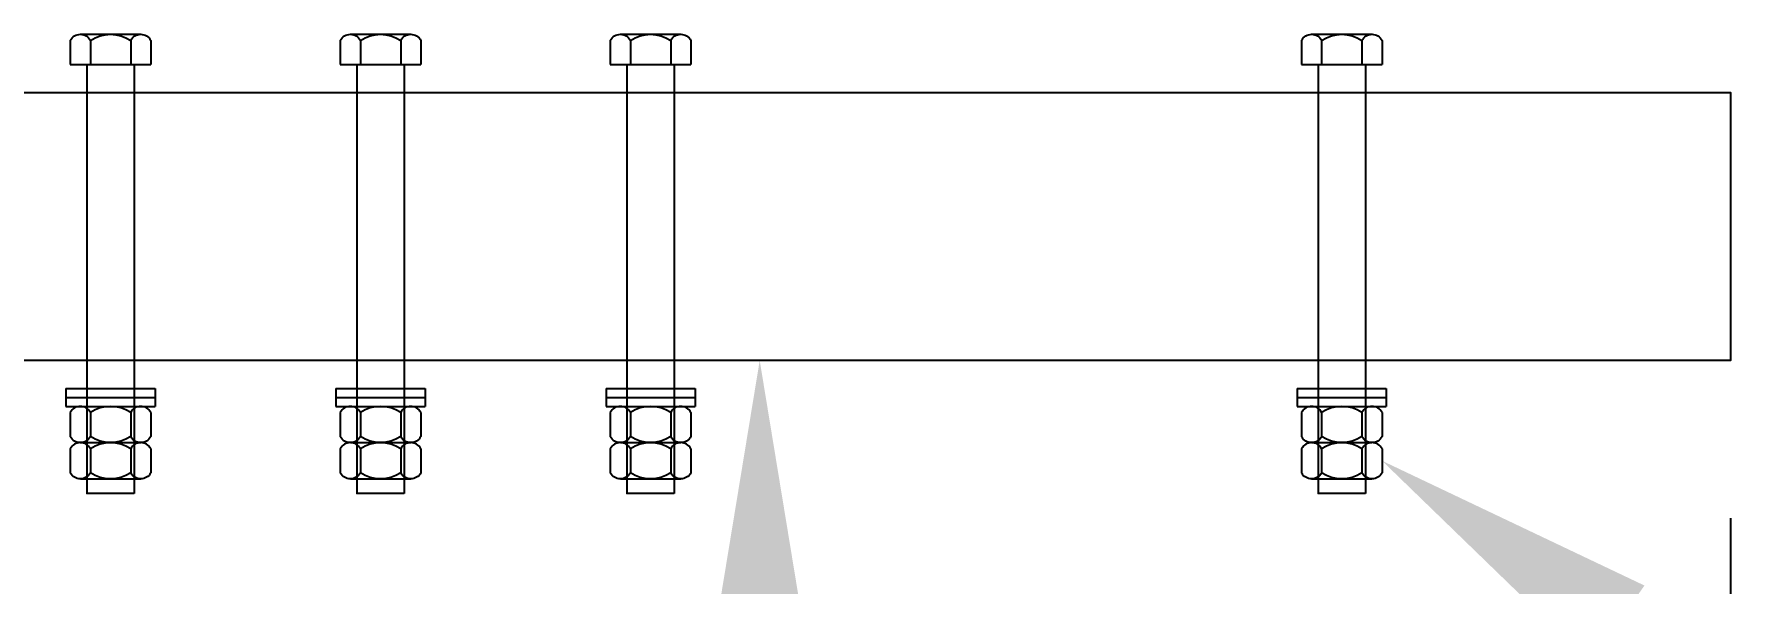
# Model space of a CAD drawing. Header units: millimetres. Extents: x -2430464 to 225692, y -180 to 1805330.
# Drawn here: x -667490 to -666696, y 490518 to 490772 of the extents above; entities that cross this region are included whole.
import ezdxf
from ezdxf import colors
from ezdxf.entities.mleader import LeaderData, LeaderLine
from ezdxf.math import Vec2, Vec3

# ---------------------------------------------------------------- set-up
doc = ezdxf.new("R2010")
doc.units = ezdxf.units.MM
doc.header["$LTSCALE"] = 1000
doc.layers.get('0').update_dxf_attribs({"linetype": 'CONTINUOUS'})
doc.layers.get('DEFPOINTS').update_dxf_attribs({"linetype": 'CONTINUOUS'})
doc.layers.add('方管150X150X12', color=3, linetype='CONTINUOUS')
doc.styles.get("Standard").update_dxf_attribs({"font": 'tssdeng.shx', "width": 0.7, "bigfont": 'hztxt.shx'})
doc.styles.add('STANDARD_T3', font='simplex.shx', dxfattribs={"width": 0.7, "bigfont": 'gbcbig.shx'})
doc.dimstyles.new('W&&20', dxfattribs={"dimtxt": 70, "dimasz": 20, "dimexe": 50, "dimexo": 60, "dimgap": 20, "dimtad": 1, "dimdec": 0, "dimzin": 0, "dimdsep": 46, "dimtxsty": 'STANDARD_T3', "dimcen": 0.09, "dimclrd": 1, "dimclre": 1, "dimclrt": 7, "dimazin": 2, "dimtfac": 1, "dimtdec": 0, "dimtix": 1, "dimtmove": 2, "dimatfit": 3, "dimfxl": 0, "dimtolj": 1, "dimtzin": 0, "dimarcsym": 0})

# ---------------------------------------------------------------- blocks, each defined once
blk = doc.blocks.new('*D3030')
at = {"layer": 'DEFPOINTS', "color": 0, "transparency": 16777216}
for p in [(-668704.81, 490621.13), (-666704.81, 490608.13), (-666704.81, 490410.07)]:
    blk.add_point(p, dxfattribs=at)
at = {"layer": '方管150X150X12', "color": 1, "lineweight": -2, "transparency": 16777216}
for p, q in [((-668704.81, 490561.13), (-668704.81, 490360.07)), ((-666704.81, 490548.13), (-666704.81, 490360.07)), ((-668684.81, 490410.07), (-666724.81, 490410.07))]:
    blk.add_line(p, q, dxfattribs=at)
at = {"layer": '方管150X150X12', "color": 1, "transparency": 16777216}
for points in [[(-668684.81, 490413.4), (-668684.81, 490406.73), (-668704.81, 490410.07)], [(-666724.81, 490413.4), (-666724.81, 490406.73), (-666704.81, 490410.07)]]:
    blk.add_solid(points, dxfattribs=at)
at = {"layer": '方管150X150X12', "color": 7, "transparency": 16777216, "insert": (-667704.81, 490465.07), "char_height": 70, "attachment_point": 5, "style": 'STANDARD_T3'}
blk.add_mtext('\\A1;2000', dxfattribs=at)

msp = doc.modelspace()

# ---------------------------------------------------------------- linework, layer by layer
for points in [[(-667473.46, 490769.33, -0.601071), (-667464.13, 490769.33, -0.601071)], [(-667464.14, 490769.33, -0.30051), (-667445.48, 490769.33, -0.30051)], [(-667445.49, 490769.33, -0.601071), (-667436.16, 490769.33, -0.601071)], [(-667348.46, 490769.33, -0.601071), (-667339.13, 490769.33, -0.601071)], [(-667339.14, 490769.33, -0.30051), (-667320.48, 490769.33, -0.30051)], [(-667320.49, 490769.33, -0.601071), (-667311.16, 490769.33, -0.601071)], [(-667223.46, 490769.33, -0.601071), (-667214.13, 490769.33, -0.601071)], [(-667214.14, 490769.33, -0.30051), (-667195.48, 490769.33, -0.30051)], [(-667195.49, 490769.33, -0.601071), (-667186.16, 490769.33, -0.601071)], [(-666903.46, 490769.33, -0.601071), (-666894.13, 490769.33, -0.601071)], [(-666894.14, 490769.33, -0.30051), (-666875.48, 490769.33, -0.30051)], [(-666875.49, 490769.33, -0.601071), (-666866.16, 490769.33, -0.601071)], [(-667464.13, 490597.08, 0.601071), (-667473.46, 490597.08, 0.601071)], [(-667445.48, 490597.08, 0.30051), (-667464.14, 490597.08, 0.30051)], [(-667436.17, 490597.08, 0.601071), (-667445.49, 490597.08, 0.601071)], [(-667339.13, 490597.08, 0.601071), (-667348.46, 490597.08, 0.601071)], [(-667320.48, 490597.08, 0.30051), (-667339.14, 490597.08, 0.30051)], [(-667311.17, 490597.08, 0.601071), (-667320.49, 490597.08, 0.601071)], [(-667214.13, 490597.08, 0.601071), (-667223.46, 490597.08, 0.601071)], [(-667195.48, 490597.08, 0.30051), (-667214.14, 490597.08, 0.30051)], [(-667186.17, 490597.08, 0.601071), (-667195.49, 490597.08, 0.601071)], [(-666894.13, 490597.08, 0.601071), (-666903.46, 490597.08, 0.601071)], [(-666875.48, 490597.08, 0.30051), (-666894.14, 490597.08, 0.30051)], [(-666866.17, 490597.08, 0.601071), (-666875.49, 490597.08, 0.601071)], [(-667464.13, 490585.89, -0.601071), (-667473.46, 490585.89, -0.601071)], [(-667445.48, 490585.89, -0.30051), (-667464.14, 490585.89, -0.30051)], [(-667436.17, 490585.89, -0.601071), (-667445.49, 490585.89, -0.601071)], [(-667339.13, 490585.89, -0.601071), (-667348.46, 490585.89, -0.601071)], [(-667320.48, 490585.89, -0.30051), (-667339.14, 490585.89, -0.30051)], [(-667311.17, 490585.89, -0.601071), (-667320.49, 490585.89, -0.601071)], [(-667214.13, 490585.89, -0.601071), (-667223.46, 490585.89, -0.601071)], [(-667195.48, 490585.89, -0.30051), (-667214.14, 490585.89, -0.30051)], [(-667186.17, 490585.89, -0.601071), (-667195.49, 490585.89, -0.601071)], [(-666894.13, 490585.89, -0.601071), (-666903.46, 490585.89, -0.601071)], [(-666875.48, 490585.89, -0.30051), (-666894.14, 490585.89, -0.30051)], [(-666866.17, 490585.89, -0.601071), (-666875.49, 490585.89, -0.601071)], [(-667464.13, 490580.28, 0.601071), (-667473.46, 490580.28, 0.601071)], [(-667445.48, 490580.28, 0.30051), (-667464.14, 490580.28, 0.30051)], [(-667436.16, 490580.28, 0.601071), (-667445.49, 490580.28, 0.601071)], [(-667339.13, 490580.28, 0.601071), (-667348.46, 490580.28, 0.601071)], [(-667320.48, 490580.28, 0.30051), (-667339.14, 490580.28, 0.30051)], [(-667311.16, 490580.28, 0.601071), (-667320.49, 490580.28, 0.601071)], [(-667214.13, 490580.28, 0.601071), (-667223.46, 490580.28, 0.601071)], [(-667195.48, 490580.28, 0.30051), (-667214.14, 490580.28, 0.30051)], [(-667186.16, 490580.28, 0.601071), (-667195.49, 490580.28, 0.601071)], [(-666894.13, 490580.28, 0.601071), (-666903.46, 490580.28, 0.601071)], [(-666875.48, 490580.28, 0.30051), (-666894.14, 490580.28, 0.30051)], [(-666866.16, 490580.28, 0.601071), (-666875.49, 490580.28, 0.601071)], [(-667464.13, 490569.09, -0.601071), (-667473.46, 490569.09, -0.601071)], [(-667445.48, 490569.09, -0.30051), (-667464.14, 490569.09, -0.30051)], [(-667436.16, 490569.09, -0.601071), (-667445.49, 490569.09, -0.601071)], [(-667339.13, 490569.09, -0.601071), (-667348.46, 490569.09, -0.601071)], [(-667320.48, 490569.09, -0.30051), (-667339.14, 490569.09, -0.30051)], [(-667311.16, 490569.09, -0.601071), (-667320.49, 490569.09, -0.601071)], [(-667214.13, 490569.09, -0.601071), (-667223.46, 490569.09, -0.601071)], [(-667195.48, 490569.09, -0.30051), (-667214.14, 490569.09, -0.30051)], [(-667186.16, 490569.09, -0.601071), (-667195.49, 490569.09, -0.601071)], [(-666894.13, 490569.09, -0.601071), (-666903.46, 490569.09, -0.601071)], [(-666875.48, 490569.09, -0.30051), (-666894.14, 490569.09, -0.30051)], [(-666866.16, 490569.09, -0.601071), (-666875.49, 490569.09, -0.601071)]]:
    msp.add_lwpolyline(points, format="xyb")
for points in [[(-667473.46, 490769.33), (-667473.46, 490758.13)], [(-667468.79, 490772.13), (-667440.83, 490772.13)], [(-667464.13, 490769.33), (-667464.13, 490758.13)], [(-667445.49, 490769.33), (-667445.49, 490758.13)], [(-667436.17, 490769.33), (-667436.17, 490758.13)], [(-667348.46, 490769.33), (-667348.46, 490758.13)], [(-667343.79, 490772.13), (-667315.83, 490772.13)], [(-667339.13, 490769.33), (-667339.13, 490758.13)], [(-667320.49, 490769.33), (-667320.49, 490758.13)], [(-667311.17, 490769.33), (-667311.17, 490758.13)], [(-667223.46, 490769.33), (-667223.46, 490758.13)], [(-667218.79, 490772.13), (-667190.83, 490772.13)], [(-667214.13, 490769.33), (-667214.13, 490758.13)], [(-667195.49, 490769.33), (-667195.49, 490758.13)], [(-667186.17, 490769.33), (-667186.17, 490758.13)], [(-666903.46, 490769.33), (-666903.46, 490758.13)], [(-666898.79, 490772.13), (-666870.83, 490772.13)], [(-666894.13, 490769.33), (-666894.13, 490758.13)], [(-666875.49, 490769.33), (-666875.49, 490758.13)], [(-666866.17, 490769.33), (-666866.17, 490758.13)], [(-667473.46, 490758.13), (-667436.17, 490758.13)], [(-667465.81, 490758.13), (-667465.81, 490559.61)], [(-667443.81, 490758.13), (-667443.81, 490559.61)], [(-667348.46, 490758.13), (-667311.17, 490758.13)], [(-667340.81, 490758.13), (-667340.81, 490559.61)], [(-667318.81, 490758.13), (-667318.81, 490559.61)], [(-667223.46, 490758.13), (-667186.17, 490758.13)], [(-667215.81, 490758.13), (-667215.81, 490559.61)], [(-667193.81, 490758.13), (-667193.81, 490559.61)], [(-666903.46, 490758.13), (-666866.17, 490758.13)], [(-666895.81, 490758.13), (-666895.81, 490559.61)], [(-666873.81, 490758.13), (-666873.81, 490559.61)], [(-667475.44, 490608.13), (-667475.44, 490604.01)], [(-667475.44, 490608.13), (-667434.19, 490608.13)], [(-667475.44, 490604.01), (-667475.44, 490599.88)], [(-667475.44, 490604.01), (-667434.19, 490604.01)], [(-667475.44, 490604.01), (-667434.19, 490604.01)], [(-667434.19, 490608.13), (-667434.19, 490604.01)], [(-667434.19, 490604.01), (-667434.19, 490599.88)], [(-667350.44, 490608.13), (-667350.44, 490604.01)], [(-667350.44, 490608.13), (-667309.19, 490608.13)], [(-667350.44, 490604.01), (-667350.44, 490599.88)], [(-667350.44, 490604.01), (-667309.19, 490604.01)], [(-667350.44, 490604.01), (-667309.19, 490604.01)], [(-667309.19, 490608.13), (-667309.19, 490604.01)], [(-667309.19, 490604.01), (-667309.19, 490599.88)], [(-667225.44, 490608.13), (-667225.44, 490604.01)], [(-667225.44, 490608.13), (-667184.19, 490608.13)], [(-667225.44, 490604.01), (-667225.44, 490599.88)], [(-667225.44, 490604.01), (-667184.19, 490604.01)], [(-667225.44, 490604.01), (-667184.19, 490604.01)], [(-667184.19, 490608.13), (-667184.19, 490604.01)], [(-667184.19, 490604.01), (-667184.19, 490599.88)], [(-666905.44, 490608.13), (-666905.44, 490604.01)], [(-666905.44, 490608.13), (-666864.19, 490608.13)], [(-666905.44, 490604.01), (-666905.44, 490599.88)], [(-666905.44, 490604.01), (-666864.19, 490604.01)], [(-666905.44, 490604.01), (-666864.19, 490604.01)], [(-666864.19, 490608.13), (-666864.19, 490604.01)], [(-666864.19, 490604.01), (-666864.19, 490599.88)], [(-667475.44, 490599.88), (-667434.19, 490599.88)], [(-667473.46, 490597.08), (-667473.46, 490585.88)], [(-667468.8, 490599.88), (-667440.83, 490599.88)], [(-667464.13, 490597.08), (-667464.13, 490585.88)], [(-667445.49, 490597.08), (-667445.49, 490585.88)], [(-667436.17, 490597.08), (-667436.17, 490585.88)], [(-667350.44, 490599.88), (-667309.19, 490599.88)], [(-667348.46, 490597.08), (-667348.46, 490585.88)], [(-667343.8, 490599.88), (-667315.83, 490599.88)], [(-667339.13, 490597.08), (-667339.13, 490585.88)], [(-667320.49, 490597.08), (-667320.49, 490585.88)], [(-667311.17, 490597.08), (-667311.17, 490585.88)], [(-667225.44, 490599.88), (-667184.19, 490599.88)], [(-667223.46, 490597.08), (-667223.46, 490585.88)], [(-667218.8, 490599.88), (-667190.83, 490599.88)], [(-667214.13, 490597.08), (-667214.13, 490585.88)], [(-667195.49, 490597.08), (-667195.49, 490585.88)], [(-667186.17, 490597.08), (-667186.17, 490585.88)], [(-666905.44, 490599.88), (-666864.19, 490599.88)], [(-666903.46, 490597.08), (-666903.46, 490585.88)], [(-666898.8, 490599.88), (-666870.83, 490599.88)], [(-666894.13, 490597.08), (-666894.13, 490585.88)], [(-666875.49, 490597.08), (-666875.49, 490585.88)], [(-666866.17, 490597.08), (-666866.17, 490585.88)], [(-667473.45, 490580.28), (-667473.45, 490569.08)], [(-667468.8, 490583.08), (-667440.83, 490583.08)], [(-667468.79, 490583.08), (-667440.83, 490583.08)], [(-667464.13, 490580.28), (-667464.13, 490569.08)], [(-667445.49, 490580.28), (-667445.49, 490569.08)], [(-667436.16, 490580.28), (-667436.16, 490569.08)], [(-667348.45, 490580.28), (-667348.45, 490569.08)], [(-667343.8, 490583.08), (-667315.83, 490583.08)], [(-667343.79, 490583.08), (-667315.83, 490583.08)], [(-667339.13, 490580.28), (-667339.13, 490569.08)], [(-667320.49, 490580.28), (-667320.49, 490569.08)], [(-667311.16, 490580.28), (-667311.16, 490569.08)], [(-667223.45, 490580.28), (-667223.45, 490569.08)], [(-667218.8, 490583.08), (-667190.83, 490583.08)], [(-667218.79, 490583.08), (-667190.83, 490583.08)], [(-667214.13, 490580.28), (-667214.13, 490569.08)], [(-667195.49, 490580.28), (-667195.49, 490569.08)], [(-667186.16, 490580.28), (-667186.16, 490569.08)], [(-666903.45, 490580.28), (-666903.45, 490569.08)], [(-666898.8, 490583.08), (-666870.83, 490583.08)], [(-666898.79, 490583.08), (-666870.83, 490583.08)], [(-666894.13, 490580.28), (-666894.13, 490569.08)], [(-666875.49, 490580.28), (-666875.49, 490569.08)], [(-666866.16, 490580.28), (-666866.16, 490569.08)], [(-667468.79, 490566.28), (-667440.83, 490566.28)], [(-667343.79, 490566.28), (-667315.83, 490566.28)], [(-667218.79, 490566.28), (-667190.83, 490566.28)], [(-666898.79, 490566.28), (-666870.83, 490566.28)], [(-667443.81, 490559.61), (-667465.81, 490559.61), (-667465.81, 490559.61)], [(-667318.81, 490559.61), (-667340.81, 490559.61), (-667340.81, 490559.61)], [(-667193.81, 490559.61), (-667215.81, 490559.61), (-667215.81, 490559.61)], [(-666873.81, 490559.61), (-666895.81, 490559.61), (-666895.81, 490559.61)]]:
    msp.add_lwpolyline(points)
at = {"color": 2}
msp.add_lwpolyline([(-668704.81, 490745.13), (-666704.81, 490745.13), (-666704.81, 490621.13), (-668704.81, 490621.13)], close=True, dxfattribs=at)

# ---------------------------------------------------------------- dimensions: what is measured, and where the dimension line sits
at = {"layer": '方管150X150X12'}
dim = msp.add_linear_dim(base=(-666704.81, 490410.07), p1=(-668704.81, 490621.13), p2=(-666704.81, 490608.13), dimstyle='W&&20', dxfattribs=at)
dim.commit()
dim.dimension.update_dxf_attribs({"geometry": '*D3030', "text_midpoint": (-667704.81, 490465.07)})

# ---------------------------------------------------------------- leaders
at = {"color": 3}
ml = msp.add_multileader_mtext('Standard', dxfattribs=at)
ml.set_content('{\\fSimSun|b0|i0|c134|p34;内套方管}', color=3)
ml.set_leader_properties()
ml.build(insert=Vec2(0, 0))
ml.multileader.update_dxf_attribs({"dogleg_length": 265.42, "arrow_head_size": 132.71})
ctx = ml.context
ctx.base_point, ctx.char_height, ctx.arrow_head_size, ctx.landing_gap_size, ctx.plane_origin = Vec3(-665435.6, 489663.45), 147.456, 132.71, 66.36, Vec3(-664228.7, 482309.62)
ctx.text_align_type = 2
notes = []
notes.append((ctx, [(0, (1, 1, 0), (-664478.7, 489663.45), (-1, 0), 265.42, [(0, [(-664478.7, 490634.13)], 0, [])])]))
ctx.mtext.insert, ctx.mtext.width, ctx.mtext.alignment, ctx.mtext.flow_direction = Vec3(-664810.48, 489748.65), 2317.6461, 3, 5
ml = msp.add_multileader_mtext('Standard', dxfattribs=at)
ml.set_content('{\\fSimSun|b0|i0|c134|p34;内套方管}', color=3)
ml.set_leader_properties()
ml.build(insert=Vec2(0, 0))
ml.multileader.update_dxf_attribs({"dogleg_length": 265.42, "arrow_head_size": 132.71})
ctx = ml.context
ctx.base_point, ctx.char_height, ctx.arrow_head_size, ctx.landing_gap_size, ctx.plane_origin = Vec3(-666888.86, 489650.45), 147.456, 132.71, 66.36, Vec3(-667404.28, 482296.62)
notes.append((ctx, [(0, (1, 1, 0), (-667154.28, 489650.45), (1, 0), 265.42, [(0, [(-667154.28, 490621.13)], 0, [])])]))
ctx.mtext.insert, ctx.mtext.width, ctx.mtext.flow_direction = Vec3(-666822.5, 489735.65), 2317.6461, 5
ml = msp.add_multileader_mtext('Standard', dxfattribs=at)
ml.set_content('M22x220{\\fSimSun|b0|i0|c134|p34;螺栓连接}', color=3)
ml.set_leader_properties()
ml.build(insert=Vec2(0, 0))
ml.multileader.update_dxf_attribs({"dogleg_length": 265.42, "arrow_head_size": 132.71})
ctx = ml.context
ctx.base_point, ctx.char_height, ctx.arrow_head_size, ctx.landing_gap_size, ctx.plane_origin = Vec3(-666259.73, 490337.97), 147.456, 132.71, 66.36, Vec3(-663545.93, 482737.09)
notes.append((ctx, [(0, (1, 1, 0), (-666525.15, 490337.97), (1, 0), 265.42, [(0, [(-666866.16, 490574.68)], 0, [])])]))
ctx.mtext.insert, ctx.mtext.width, ctx.mtext.flow_direction = Vec3(-666193.38, 490422.35), 1716.225, 5
for ctx, leaders in notes:
    for number, flags, end, landing, length, lines in leaders:
        leader = LeaderData()
        leader.index, (leader.has_last_leader_line, leader.has_dogleg_vector, leader.attachment_direction) = number, flags
        leader.last_leader_point, leader.dogleg_vector, leader.dogleg_length = Vec3(end), Vec3(landing), length
        for number, points, colour, breaks in lines:
            line = LeaderLine()
            line.index, line.vertices, line.color, line.breaks = number, Vec3.list(points), colors.encode_raw_color(colour), breaks
            leader.lines.append(line)
        ctx.leaders.append(leader)

doc.saveas('drawing.dxf')
